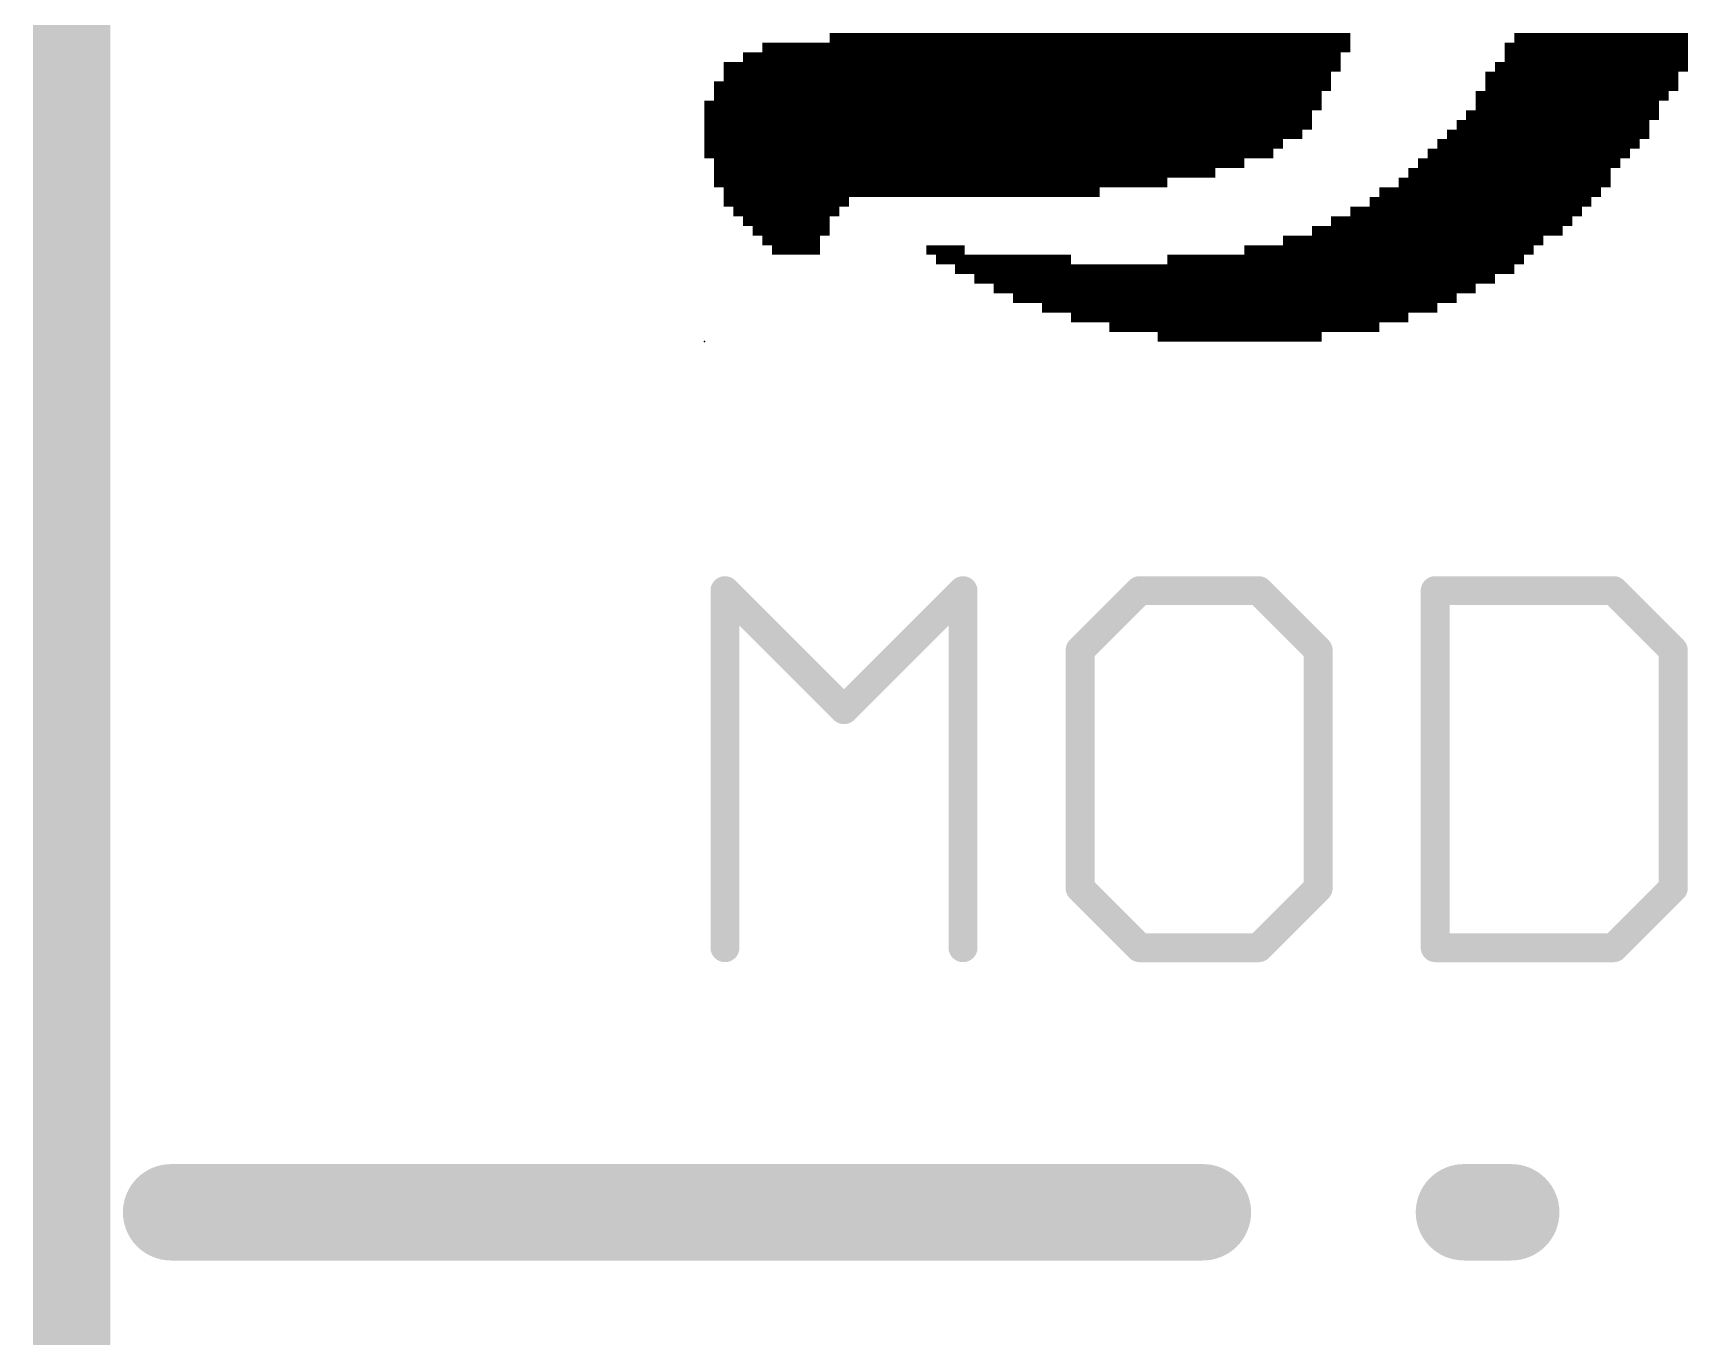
# Model space of a CAD drawing. Extents: x -36 to 36, y -94 to 86.
# Drawn here: x -35.408 to -31.048, y 79.428 to 82.863 of the extents above; entities that cross this region are included whole.
import ezdxf

# ---------------------------------------------------------------- set-up
doc = ezdxf.new("R2010")
doc.units = 0
for name, color, linetype in [('20', 7, 'CONTINUOUS'), ('21', 253, 'CONTINUOUS'), ('23', 7, 'CONTINUOUS')]:
    doc.layers.add(name, color=color, linetype=linetype)

# ---------------------------------------------------------------- blocks, each defined once
blk = doc.blocks.new('RECT')
blk.add_solid([(-0.5, -0.5), (0.5, -0.5), (-0.5, 0.5), (0.5, 0.5)])

msp = doc.modelspace()

# ---------------------------------------------------------------- linework, layer by layer
at = {"layer": '20', "const_width": 0.2032}
msp.add_lwpolyline([(-35.306, -90), (-35.306, 86.233)], dxfattribs=at)
at = {"layer": '21'}
for points, const_width in [([(-33.5849, 80.4531), (-33.5849, 81.3937)], 0.0762), ([(-33.5849, 81.3937), (-33.2714, 81.0802)], 0.0762), ([(-33.2714, 81.0802), (-32.9578, 81.3937)], 0.0762), ([(-32.9578, 81.3937), (-32.9578, 80.4531)], 0.0762), ([(-32.4926, 81.3937), (-32.6494, 81.2369)], 0.0762), ([(-32.1791, 81.3937), (-32.4926, 81.3937)], 0.0762), ([(-32.0223, 81.2369), (-32.1791, 81.3937)], 0.0762), ([(-31.7139, 81.3937), (-31.7139, 80.4531)], 0.0762), ([(-31.2436, 81.3937), (-31.7139, 81.3937)], 0.0762), ([(-31.0868, 81.2369), (-31.2436, 81.3937)], 0.0762), ([(-32.6494, 81.2369), (-32.6494, 80.6099)], 0.0762), ([(-32.0223, 80.6099), (-32.0223, 81.2369)], 0.0762), ([(-31.0868, 80.6099), (-31.0868, 81.2369)], 0.0762), ([(-32.6494, 80.6099), (-32.4926, 80.4531)], 0.0762), ([(-32.1791, 80.4531), (-32.0223, 80.6099)], 0.0762), ([(-31.2436, 80.4531), (-31.0868, 80.6099)], 0.0762), ([(-32.4926, 80.4531), (-32.1791, 80.4531)], 0.0762), ([(-31.7139, 80.4531), (-31.2436, 80.4531)], 0.0762), ([(-35.044, 79.756), (-32.3259, 79.756)], 0.254), ([(-31.6382, 79.756), (-31.5136, 79.756)], 0.254)]:
    msp.add_lwpolyline(points, dxfattribs=dict(at, const_width=const_width))
for points, const_width in [([(-33.5659, 81.3937, 1), (-33.604, 81.3937)], 0.0381), ([(-33.5714, 81.4072, 1), (-33.5984, 81.3802)], 0.0381), ([(-32.9388, 81.3937, 1), (-32.9769, 81.3937)], 0.0381), ([(-32.9444, 81.3802, 1), (-32.9713, 81.4072)], 0.0381), ([(-32.4926, 81.4128, 1), (-32.4926, 81.3747)], 0.0381), ([(-32.4791, 81.3802, 1), (-32.5061, 81.4072)], 0.0381), ([(-32.1656, 81.4072, 1), (-32.1926, 81.3802)], 0.0381), ([(-32.1791, 81.3747, 1), (-32.1791, 81.4128)], 0.0381), ([(-31.6948, 81.3937, 1), (-31.7329, 81.3937)], 0.0381), ([(-31.7139, 81.4128, 1), (-31.7139, 81.3747)], 0.0381), ([(-31.2301, 81.4072, 1), (-31.257, 81.3802)], 0.0381), ([(-31.2436, 81.3747, 1), (-31.2436, 81.4128)], 0.0381), ([(-32.6629, 81.2504, 1), (-32.6359, 81.2235)], 0.0381), ([(-32.6303, 81.2369, 1), (-32.6684, 81.2369)], 0.0381), ([(-32.0033, 81.2369, 1), (-32.0414, 81.2369)], 0.0381), ([(-32.0358, 81.2235, 1), (-32.0088, 81.2504)], 0.0381), ([(-31.0677, 81.2369, 1), (-31.1058, 81.2369)], 0.0381), ([(-31.1003, 81.2235, 1), (-31.0733, 81.2504)], 0.0381), ([(-33.2848, 81.0936, 1), (-33.2579, 81.0667)], 0.0381), ([(-33.2848, 81.0667, 1), (-33.2579, 81.0936)], 0.0381), ([(-32.6359, 80.6233, 1), (-32.6629, 80.5964)], 0.0381), ([(-32.6684, 80.6099, 1), (-32.6303, 80.6099)], 0.0381), ([(-32.0414, 80.6099, 1), (-32.0033, 80.6099)], 0.0381), ([(-32.0088, 80.5964, 1), (-32.0358, 80.6233)], 0.0381), ([(-31.1058, 80.6099, 1), (-31.0677, 80.6099)], 0.0381), ([(-31.0733, 80.5964, 1), (-31.1003, 80.6233)], 0.0381), ([(-32.4926, 80.4721, 1), (-32.4926, 80.4341)], 0.0381), ([(-32.5061, 80.4396, 1), (-32.4791, 80.4666)], 0.0381), ([(-32.1926, 80.4666, 1), (-32.1656, 80.4396)], 0.0381), ([(-32.1791, 80.4341, 1), (-32.1791, 80.4721)], 0.0381), ([(-31.7139, 80.4721, 1), (-31.7139, 80.4341)], 0.0381), ([(-31.257, 80.4666, 1), (-31.2301, 80.4396)], 0.0381), ([(-31.2436, 80.4341, 1), (-31.2436, 80.4721)], 0.0381), ([(-33.604, 80.4531, 1), (-33.5659, 80.4531)], 0.0381), ([(-32.9769, 80.4531, 1), (-32.9388, 80.4531)], 0.0381), ([(-31.7329, 80.4531, 1), (-31.6948, 80.4531)], 0.0381), ([(-35.044, 79.8195, 1), (-35.044, 79.6925)], 0.127), ([(-32.3259, 79.6925, 1), (-32.3259, 79.8195)], 0.127), ([(-31.6382, 79.8195, 1), (-31.6382, 79.6925)], 0.127), ([(-31.5136, 79.6925, 1), (-31.5136, 79.8195)], 0.127)]:
    msp.add_lwpolyline(points, format="xyb", dxfattribs=dict(at, const_width=const_width))
at = {"layer": '23'}
msp.add_point((-33.639, 82.05), dxfattribs=at)

# ---------------------------------------------------------------- block references
at = {"layer": '21', "xscale": 0.0254, "yscale": 0.0254}
for p in [(-33.4739, 82.8247), (-33.4485, 82.8247), (-33.4231, 82.8247), (-33.3977, 82.8247), (-33.3723, 82.8247), (-33.3469, 82.8247), (-33.3215, 82.8247), (-33.2961, 82.8501), (-33.2961, 82.8247), (-33.2707, 82.8501), (-33.2707, 82.8247), (-33.2453, 82.8501), (-33.2453, 82.8247), (-33.2199, 82.8501), (-33.2199, 82.8247), (-33.1945, 82.8501), (-33.1945, 82.8247), (-33.1691, 82.8501), (-33.1691, 82.8247), (-33.1437, 82.8501), (-33.1437, 82.8247), (-33.1183, 82.8501), (-33.1183, 82.8247), (-33.0929, 82.8501), (-33.0929, 82.8247), (-33.0675, 82.8501), (-33.0675, 82.8247), (-33.0421, 82.8501), (-33.0421, 82.8247), (-33.0167, 82.8501), (-33.0167, 82.8247), (-32.9913, 82.8501), (-32.9913, 82.8247), (-32.9659, 82.8501), (-32.9659, 82.8247), (-32.9405, 82.8501), (-32.9405, 82.8247), (-32.9151, 82.8501), (-32.9151, 82.8247), (-32.8897, 82.8501), (-32.8897, 82.8247), (-32.8643, 82.8501), (-32.8643, 82.8247), (-32.8389, 82.8501), (-32.8389, 82.8247), (-32.8135, 82.8501), (-32.8135, 82.8247), (-32.7881, 82.8501), (-32.7881, 82.8247), (-32.7627, 82.8501), (-32.7627, 82.8247), (-32.7373, 82.8501), (-32.7373, 82.8247), (-32.7119, 82.8501), (-32.7119, 82.8247), (-32.6865, 82.8501), (-32.6865, 82.8247), (-32.6611, 82.8501), (-32.6611, 82.8247), (-32.6357, 82.8501), (-32.6357, 82.8247), (-32.6103, 82.8501), (-32.6103, 82.8247), (-32.5849, 82.8501), (-32.5849, 82.8247), (-32.5595, 82.8501), (-32.5595, 82.8247), (-32.5341, 82.8501), (-32.5341, 82.8247), (-32.5087, 82.8501), (-32.5087, 82.8247), (-32.4833, 82.8501), (-32.4833, 82.8247), (-32.4579, 82.8501), (-32.4579, 82.8247), (-32.4325, 82.8501), (-32.4325, 82.8247), (-32.4071, 82.8501), (-32.4071, 82.8247), (-32.3817, 82.8501), (-32.3817, 82.8247), (-32.3563, 82.8501), (-32.3563, 82.8247), (-32.3309, 82.8501), (-32.3309, 82.8247), (-32.3055, 82.8501), (-32.3055, 82.8247), (-32.2801, 82.8501), (-32.2801, 82.8247), (-32.2547, 82.8501), (-32.2547, 82.8247), (-32.2293, 82.8501), (-32.2293, 82.8247), (-32.2039, 82.8501), (-32.2039, 82.8247), (-32.1785, 82.8501), (-32.1785, 82.8247), (-32.1531, 82.8501), (-32.1531, 82.8247), (-32.1277, 82.8501), (-32.1277, 82.8247), (-32.1023, 82.8501), (-32.1023, 82.8247), (-32.0769, 82.8501), (-32.0769, 82.8247), (-32.0515, 82.8501), (-32.0515, 82.8247), (-32.0261, 82.8501), (-32.0261, 82.8247), (-32.0007, 82.8501), (-32.0007, 82.8247), (-31.9753, 82.8501), (-31.9753, 82.8247), (-31.9499, 82.8501), (-31.9499, 82.8247), (-31.5181, 82.8247), (-31.4927, 82.8501), (-31.4927, 82.8247), (-31.4673, 82.8501), (-31.4673, 82.8247), (-31.4419, 82.8501), (-31.4419, 82.8247), (-31.4165, 82.8501), (-31.4165, 82.8247), (-31.3911, 82.8501), (-31.3911, 82.8247), (-31.3657, 82.8501), (-31.3657, 82.8247), (-31.3403, 82.8501), (-31.3403, 82.8247), (-31.3149, 82.8501), (-31.3149, 82.8247), (-31.2895, 82.8501), (-31.2895, 82.8247), (-31.2641, 82.8501), (-31.2641, 82.8247), (-31.2387, 82.8501), (-31.2387, 82.8247), (-31.2133, 82.8501), (-31.2133, 82.8247), (-31.1879, 82.8501), (-31.1879, 82.8247), (-31.1625, 82.8501), (-31.1625, 82.8247), (-31.1371, 82.8501), (-31.1371, 82.8247), (-31.1117, 82.8501), (-31.1117, 82.8247), (-31.0863, 82.8501), (-31.0863, 82.8247), (-31.0609, 82.8501), (-31.0609, 82.8247), (-33.5755, 82.7739), (-33.5501, 82.7739), (-33.5247, 82.7993), (-33.5247, 82.7739), (-33.4993, 82.7993), (-33.4993, 82.7739), (-33.4739, 82.7993), (-33.4739, 82.7739), (-33.4485, 82.7993), (-33.4485, 82.7739), (-33.4231, 82.7993), (-33.4231, 82.7739), (-33.3977, 82.7993), (-33.3977, 82.7739), (-33.3723, 82.7993), (-33.3723, 82.7739), (-33.3469, 82.7993), (-33.3469, 82.7739), (-33.3215, 82.7993), (-33.3215, 82.7739), (-33.2961, 82.7993), (-33.2961, 82.7739), (-33.2707, 82.7993), (-33.2707, 82.7739), (-33.2453, 82.7993), (-33.2453, 82.7739), (-33.2199, 82.7993), (-33.2199, 82.7739), (-33.1945, 82.7993), (-33.1945, 82.7739), (-33.1691, 82.7993), (-33.1691, 82.7739), (-33.1437, 82.7993), (-33.1437, 82.7739), (-33.1183, 82.7993), (-33.1183, 82.7739), (-33.0929, 82.7993), (-33.0929, 82.7739), (-33.0675, 82.7993), (-33.0675, 82.7739), (-33.0421, 82.7993), (-33.0421, 82.7739), (-33.0167, 82.7993), (-33.0167, 82.7739), (-32.9913, 82.7993), (-32.9913, 82.7739), (-32.9659, 82.7993), (-32.9659, 82.7739), (-32.9405, 82.7993), (-32.9405, 82.7739), (-32.9151, 82.7993), (-32.9151, 82.7739), (-32.8897, 82.7993), (-32.8897, 82.7739), (-32.8643, 82.7993), (-32.8643, 82.7739), (-32.8389, 82.7993), (-32.8389, 82.7739), (-32.8135, 82.7993), (-32.8135, 82.7739), (-32.7881, 82.7993), (-32.7881, 82.7739), (-32.7627, 82.7993), (-32.7627, 82.7739), (-32.7373, 82.7993), (-32.7373, 82.7739), (-32.7119, 82.7993), (-32.7119, 82.7739), (-32.6865, 82.7993), (-32.6865, 82.7739), (-32.6611, 82.7993), (-32.6611, 82.7739), (-32.6357, 82.7993), (-32.6357, 82.7739), (-32.6103, 82.7993), (-32.6103, 82.7739), (-32.5849, 82.7993), (-32.5849, 82.7739), (-32.5595, 82.7993), (-32.5595, 82.7739), (-32.5341, 82.7993), (-32.5341, 82.7739), (-32.5087, 82.7993), (-32.5087, 82.7739), (-32.4833, 82.7993), (-32.4833, 82.7739), (-32.4579, 82.7993), (-32.4579, 82.7739), (-32.4325, 82.7993), (-32.4325, 82.7739), (-32.4071, 82.7993), (-32.4071, 82.7739), (-32.3817, 82.7993), (-32.3817, 82.7739), (-32.3563, 82.7993), (-32.3563, 82.7739), (-32.3309, 82.7993), (-32.3309, 82.7739), (-32.3055, 82.7993), (-32.3055, 82.7739), (-32.2801, 82.7993), (-32.2801, 82.7739), (-32.2547, 82.7993), (-32.2547, 82.7739), (-32.2293, 82.7993), (-32.2293, 82.7739), (-32.2039, 82.7993), (-32.2039, 82.7739), (-32.1785, 82.7993), (-32.1785, 82.7739), (-32.1531, 82.7993), (-32.1531, 82.7739), (-32.1277, 82.7993), (-32.1277, 82.7739), (-32.1023, 82.7993), (-32.1023, 82.7739), (-32.0769, 82.7993), (-32.0769, 82.7739), (-32.0515, 82.7993), (-32.0515, 82.7739), (-32.0261, 82.7993), (-32.0261, 82.7739), (-32.0007, 82.7993), (-32.0007, 82.7739), (-31.9753, 82.7993), (-31.9753, 82.7739), (-31.5435, 82.7739), (-31.5181, 82.7993), (-31.5181, 82.7739), (-31.4927, 82.7993), (-31.4927, 82.7739), (-31.4673, 82.7993), (-31.4673, 82.7739), (-31.4419, 82.7993), (-31.4419, 82.7739), (-31.4165, 82.7993), (-31.4165, 82.7739), (-31.3911, 82.7993), (-31.3911, 82.7739), (-31.3657, 82.7993), (-31.3657, 82.7739), (-31.3403, 82.7993), (-31.3403, 82.7739), (-31.3149, 82.7993), (-31.3149, 82.7739), (-31.2895, 82.7993), (-31.2895, 82.7739), (-31.2641, 82.7993), (-31.2641, 82.7739), (-31.2387, 82.7993), (-31.2387, 82.7739), (-31.2133, 82.7993), (-31.2133, 82.7739), (-31.1879, 82.7993), (-31.1879, 82.7739), (-31.1625, 82.7993), (-31.1625, 82.7739), (-31.1371, 82.7993), (-31.1371, 82.7739), (-31.1117, 82.7993), (-31.1117, 82.7739), (-31.0863, 82.7993), (-31.0863, 82.7739), (-31.0609, 82.7993), (-31.0609, 82.7739), (-33.5755, 82.7485), (-33.5501, 82.7485), (-33.5247, 82.7485), (-33.4993, 82.7485), (-33.4739, 82.7485), (-33.4485, 82.7485), (-33.4231, 82.7485), (-33.3977, 82.7485), (-33.3723, 82.7485), (-33.3469, 82.7485), (-33.3215, 82.7485), (-33.2961, 82.7485), (-33.2707, 82.7485), (-33.2453, 82.7485), (-33.2199, 82.7485), (-33.1945, 82.7485), (-33.1691, 82.7485), (-33.1437, 82.7485), (-33.1183, 82.7485), (-33.0929, 82.7485), (-33.0675, 82.7485), (-33.0421, 82.7485), (-33.0167, 82.7485), (-32.9913, 82.7485), (-32.9659, 82.7485), (-32.9405, 82.7485), (-32.9151, 82.7485), (-32.8897, 82.7485), (-32.8643, 82.7485), (-32.8389, 82.7485), (-32.8135, 82.7485), (-32.7881, 82.7485), (-32.7627, 82.7485), (-32.7373, 82.7485), (-32.7119, 82.7485), (-32.6865, 82.7485), (-32.6611, 82.7485), (-32.6357, 82.7485), (-32.6103, 82.7485), (-32.5849, 82.7485), (-32.5595, 82.7485), (-32.5341, 82.7485), (-32.5087, 82.7485), (-32.4833, 82.7485), (-32.4579, 82.7485), (-32.4325, 82.7485), (-32.4071, 82.7485), (-32.3817, 82.7485), (-32.3563, 82.7485), (-32.3309, 82.7485), (-32.3055, 82.7485), (-32.2801, 82.7485), (-32.2547, 82.7485), (-32.2293, 82.7485), (-32.2039, 82.7485), (-32.1785, 82.7485), (-32.1531, 82.7485), (-32.1277, 82.7485), (-32.1023, 82.7485), (-32.0769, 82.7485), (-32.0515, 82.7485), (-32.0261, 82.7485), (-32.0007, 82.7485), (-31.5689, 82.7485), (-31.5435, 82.7485), (-31.5181, 82.7485), (-31.4927, 82.7485), (-31.4673, 82.7485), (-31.4419, 82.7485), (-31.4165, 82.7485), (-31.3911, 82.7485), (-31.3657, 82.7485), (-31.3403, 82.7485), (-31.3149, 82.7485), (-31.2895, 82.7485), (-31.2641, 82.7485), (-31.2387, 82.7485), (-31.2133, 82.7485), (-31.1879, 82.7485), (-31.1625, 82.7485), (-31.1371, 82.7485), (-31.1117, 82.7485), (-31.0863, 82.7485), (-33.6009, 82.7231), (-33.6009, 82.6977), (-33.5755, 82.7231), (-33.5755, 82.6977), (-33.5501, 82.7231), (-33.5501, 82.6977), (-33.5247, 82.7231), (-33.5247, 82.6977), (-33.4993, 82.7231), (-33.4993, 82.6977), (-33.4739, 82.7231), (-33.4739, 82.6977), (-33.4485, 82.7231), (-33.4485, 82.6977), (-33.4231, 82.7231), (-33.4231, 82.6977), (-33.3977, 82.7231), (-33.3977, 82.6977), (-33.3723, 82.7231), (-33.3723, 82.6977), (-33.3469, 82.7231), (-33.3469, 82.6977), (-33.3215, 82.7231), (-33.3215, 82.6977), (-33.2961, 82.7231), (-33.2961, 82.6977), (-33.2707, 82.7231), (-33.2707, 82.6977), (-33.2453, 82.7231), (-33.2453, 82.6977), (-33.2199, 82.7231), (-33.2199, 82.6977), (-33.1945, 82.7231), (-33.1945, 82.6977), (-33.1691, 82.7231), (-33.1691, 82.6977), (-33.1437, 82.7231), (-33.1437, 82.6977), (-33.1183, 82.7231), (-33.1183, 82.6977), (-33.0929, 82.7231), (-33.0929, 82.6977), (-33.0675, 82.7231), (-33.0675, 82.6977), (-33.0421, 82.7231), (-33.0421, 82.6977), (-33.0167, 82.7231), (-33.0167, 82.6977), (-32.9913, 82.7231), (-32.9913, 82.6977), (-32.9659, 82.7231), (-32.9659, 82.6977), (-32.9405, 82.7231), (-32.9405, 82.6977), (-32.9151, 82.7231), (-32.9151, 82.6977), (-32.8897, 82.7231), (-32.8897, 82.6977), (-32.8643, 82.7231), (-32.8643, 82.6977), (-32.8389, 82.7231), (-32.8389, 82.6977), (-32.8135, 82.7231), (-32.8135, 82.6977), (-32.7881, 82.7231), (-32.7881, 82.6977), (-32.7627, 82.7231), (-32.7627, 82.6977), (-32.7373, 82.7231), (-32.7373, 82.6977), (-32.7119, 82.7231), (-32.7119, 82.6977), (-32.6865, 82.7231), (-32.6865, 82.6977), (-32.6611, 82.7231), (-32.6611, 82.6977), (-32.6357, 82.7231), (-32.6357, 82.6977), (-32.6103, 82.7231), (-32.6103, 82.6977), (-32.5849, 82.7231), (-32.5849, 82.6977), (-32.5595, 82.7231), (-32.5595, 82.6977), (-32.5341, 82.7231), (-32.5341, 82.6977), (-32.5087, 82.7231), (-32.5087, 82.6977), (-32.4833, 82.7231), (-32.4833, 82.6977), (-32.4579, 82.7231), (-32.4579, 82.6977), (-32.4325, 82.7231), (-32.4325, 82.6977), (-32.4071, 82.7231), (-32.4071, 82.6977), (-32.3817, 82.7231), (-32.3817, 82.6977), (-32.3563, 82.7231), (-32.3563, 82.6977), (-32.3309, 82.7231), (-32.3309, 82.6977), (-32.3055, 82.7231), (-32.3055, 82.6977), (-32.2801, 82.7231), (-32.2801, 82.6977), (-32.2547, 82.7231), (-32.2547, 82.6977), (-32.2293, 82.7231), (-32.2293, 82.6977), (-32.2039, 82.7231), (-32.2039, 82.6977), (-32.1785, 82.7231), (-32.1785, 82.6977), (-32.1531, 82.7231), (-32.1531, 82.6977), (-32.1277, 82.7231), (-32.1277, 82.6977), (-32.1023, 82.7231), (-32.1023, 82.6977), (-32.0769, 82.7231), (-32.0769, 82.6977), (-32.0515, 82.7231), (-32.0515, 82.6977), (-32.0261, 82.7231), (-32.0261, 82.6977), (-32.0007, 82.7231), (-31.5943, 82.6977), (-31.5689, 82.7231), (-31.5689, 82.6977), (-31.5435, 82.7231), (-31.5435, 82.6977), (-31.5181, 82.7231), (-31.5181, 82.6977), (-31.4927, 82.7231), (-31.4927, 82.6977), (-31.4673, 82.7231), (-31.4673, 82.6977), (-31.4419, 82.7231), (-31.4419, 82.6977), (-31.4165, 82.7231), (-31.4165, 82.6977), (-31.3911, 82.7231), (-31.3911, 82.6977), (-31.3657, 82.7231), (-31.3657, 82.6977), (-31.3403, 82.7231), (-31.3403, 82.6977), (-31.3149, 82.7231), (-31.3149, 82.6977), (-31.2895, 82.7231), (-31.2895, 82.6977), (-31.2641, 82.7231), (-31.2641, 82.6977), (-31.2387, 82.7231), (-31.2387, 82.6977), (-31.2133, 82.7231), (-31.2133, 82.6977), (-31.1879, 82.7231), (-31.1879, 82.6977), (-31.1625, 82.7231), (-31.1625, 82.6977), (-31.1371, 82.7231), (-31.1371, 82.6977), (-31.1117, 82.7231), (-31.1117, 82.6977), (-31.0863, 82.7231), (-33.6263, 82.6723), (-33.6263, 82.6469), (-33.6009, 82.6723), (-33.6009, 82.6469), (-33.5755, 82.6723), (-33.5755, 82.6469), (-33.5501, 82.6723), (-33.5501, 82.6469), (-33.5247, 82.6723), (-33.5247, 82.6469), (-33.4993, 82.6723), (-33.4993, 82.6469), (-33.4739, 82.6723), (-33.4739, 82.6469), (-33.4485, 82.6723), (-33.4485, 82.6469), (-33.4231, 82.6723), (-33.4231, 82.6469), (-33.3977, 82.6723), (-33.3977, 82.6469), (-33.3723, 82.6723), (-33.3723, 82.6469), (-33.3469, 82.6723), (-33.3469, 82.6469), (-33.3215, 82.6723), (-33.3215, 82.6469), (-33.2961, 82.6723), (-33.2961, 82.6469), (-33.2707, 82.6723), (-33.2707, 82.6469), (-33.2453, 82.6723), (-33.2453, 82.6469), (-33.2199, 82.6723), (-33.2199, 82.6469), (-33.1945, 82.6723), (-33.1945, 82.6469), (-33.1691, 82.6723), (-33.1691, 82.6469), (-33.1437, 82.6723), (-33.1437, 82.6469), (-33.1183, 82.6723), (-33.1183, 82.6469), (-33.0929, 82.6723), (-33.0929, 82.6469), (-33.0675, 82.6723), (-33.0675, 82.6469), (-33.0421, 82.6723), (-33.0421, 82.6469), (-33.0167, 82.6723), (-33.0167, 82.6469), (-32.9913, 82.6723), (-32.9913, 82.6469), (-32.9659, 82.6723), (-32.9659, 82.6469), (-32.9405, 82.6723), (-32.9405, 82.6469), (-32.9151, 82.6723), (-32.9151, 82.6469), (-32.8897, 82.6723), (-32.8897, 82.6469), (-32.8643, 82.6723), (-32.8643, 82.6469), (-32.8389, 82.6723), (-32.8389, 82.6469), (-32.8135, 82.6723), (-32.8135, 82.6469), (-32.7881, 82.6723), (-32.7881, 82.6469), (-32.7627, 82.6723), (-32.7627, 82.6469), (-32.7373, 82.6723), (-32.7373, 82.6469), (-32.7119, 82.6723), (-32.7119, 82.6469), (-32.6865, 82.6723), (-32.6865, 82.6469), (-32.6611, 82.6723), (-32.6611, 82.6469), (-32.6357, 82.6723), (-32.6357, 82.6469), (-32.6103, 82.6723), (-32.6103, 82.6469), (-32.5849, 82.6723), (-32.5849, 82.6469), (-32.5595, 82.6723), (-32.5595, 82.6469), (-32.5341, 82.6723), (-32.5341, 82.6469), (-32.5087, 82.6723), (-32.5087, 82.6469), (-32.4833, 82.6723), (-32.4833, 82.6469), (-32.4579, 82.6723), (-32.4579, 82.6469), (-32.4325, 82.6723), (-32.4325, 82.6469), (-32.4071, 82.6723), (-32.4071, 82.6469), (-32.3817, 82.6723), (-32.3817, 82.6469), (-32.3563, 82.6723), (-32.3563, 82.6469), (-32.3309, 82.6723), (-32.3309, 82.6469), (-32.3055, 82.6723), (-32.3055, 82.6469), (-32.2801, 82.6723), (-32.2801, 82.6469), (-32.2547, 82.6723), (-32.2547, 82.6469), (-32.2293, 82.6723), (-32.2293, 82.6469), (-32.2039, 82.6723), (-32.2039, 82.6469), (-32.1785, 82.6723), (-32.1785, 82.6469), (-32.1531, 82.6723), (-32.1531, 82.6469), (-32.1277, 82.6723), (-32.1277, 82.6469), (-32.1023, 82.6723), (-32.1023, 82.6469), (-32.0769, 82.6723), (-32.0769, 82.6469), (-32.0515, 82.6723), (-32.0515, 82.6469), (-32.0261, 82.6723), (-31.6197, 82.6469), (-31.5943, 82.6723), (-31.5943, 82.6469), (-31.5689, 82.6723), (-31.5689, 82.6469), (-31.5435, 82.6723), (-31.5435, 82.6469), (-31.5181, 82.6723), (-31.5181, 82.6469), (-31.4927, 82.6723), (-31.4927, 82.6469), (-31.4673, 82.6723), (-31.4673, 82.6469), (-31.4419, 82.6723), (-31.4419, 82.6469), (-31.4165, 82.6723), (-31.4165, 82.6469), (-31.3911, 82.6723), (-31.3911, 82.6469), (-31.3657, 82.6723), (-31.3657, 82.6469), (-31.3403, 82.6723), (-31.3403, 82.6469), (-31.3149, 82.6723), (-31.3149, 82.6469), (-31.2895, 82.6723), (-31.2895, 82.6469), (-31.2641, 82.6723), (-31.2641, 82.6469), (-31.2387, 82.6723), (-31.2387, 82.6469), (-31.2133, 82.6723), (-31.2133, 82.6469), (-31.1879, 82.6723), (-31.1879, 82.6469), (-31.1625, 82.6723), (-31.1625, 82.6469), (-31.1371, 82.6723), (-31.1371, 82.6469), (-33.6263, 82.6215), (-33.6009, 82.6215), (-33.5755, 82.6215), (-33.5501, 82.6215), (-33.5247, 82.6215), (-33.4993, 82.6215), (-33.4739, 82.6215), (-33.4485, 82.6215), (-33.4231, 82.6215), (-33.3977, 82.6215), (-33.3723, 82.6215), (-33.3469, 82.6215), (-33.3215, 82.6215), (-33.2961, 82.6215), (-33.2707, 82.6215), (-33.2453, 82.6215), (-33.2199, 82.6215), (-33.1945, 82.6215), (-33.1691, 82.6215), (-33.1437, 82.6215), (-33.1183, 82.6215), (-33.0929, 82.6215), (-33.0675, 82.6215), (-33.0421, 82.6215), (-33.0167, 82.6215), (-32.9913, 82.6215), (-32.9659, 82.6215), (-32.9405, 82.6215), (-32.9151, 82.6215), (-32.8897, 82.6215), (-32.8643, 82.6215), (-32.8389, 82.6215), (-32.8135, 82.6215), (-32.7881, 82.6215), (-32.7627, 82.6215), (-32.7373, 82.6215), (-32.7119, 82.6215), (-32.6865, 82.6215), (-32.6611, 82.6215), (-32.6357, 82.6215), (-32.6103, 82.6215), (-32.5849, 82.6215), (-32.5595, 82.6215), (-32.5341, 82.6215), (-32.5087, 82.6215), (-32.4833, 82.6215), (-32.4579, 82.6215), (-32.4325, 82.6215), (-32.4071, 82.6215), (-32.3817, 82.6215), (-32.3563, 82.6215), (-32.3309, 82.6215), (-32.3055, 82.6215), (-32.2801, 82.6215), (-32.2547, 82.6215), (-32.2293, 82.6215), (-32.2039, 82.6215), (-32.1785, 82.6215), (-32.1531, 82.6215), (-32.1277, 82.6215), (-32.1023, 82.6215), (-32.0769, 82.6215), (-32.0515, 82.6215), (-31.6451, 82.6215), (-31.6197, 82.6215), (-31.5943, 82.6215), (-31.5689, 82.6215), (-31.5435, 82.6215), (-31.5181, 82.6215), (-31.4927, 82.6215), (-31.4673, 82.6215), (-31.4419, 82.6215), (-31.4165, 82.6215), (-31.3911, 82.6215), (-31.3657, 82.6215), (-31.3403, 82.6215), (-31.3149, 82.6215), (-31.2895, 82.6215), (-31.2641, 82.6215), (-31.2387, 82.6215), (-31.2133, 82.6215), (-31.1879, 82.6215), (-31.1625, 82.6215), (-33.6263, 82.5961), (-33.6263, 82.5707), (-33.6009, 82.5961), (-33.6009, 82.5707), (-33.5755, 82.5961), (-33.5755, 82.5707), (-33.5501, 82.5961), (-33.5501, 82.5707), (-33.5247, 82.5961), (-33.5247, 82.5707), (-33.4993, 82.5961), (-33.4993, 82.5707), (-33.4739, 82.5961), (-33.4739, 82.5707), (-33.4485, 82.5961), (-33.4485, 82.5707), (-33.4231, 82.5961), (-33.4231, 82.5707), (-33.3977, 82.5961), (-33.3977, 82.5707), (-33.3723, 82.5961), (-33.3723, 82.5707), (-33.3469, 82.5961), (-33.3469, 82.5707), (-33.3215, 82.5961), (-33.3215, 82.5707), (-33.2961, 82.5961), (-33.2961, 82.5707), (-33.2707, 82.5961), (-33.2707, 82.5707), (-33.2453, 82.5961), (-33.2453, 82.5707), (-33.2199, 82.5961), (-33.2199, 82.5707), (-33.1945, 82.5961), (-33.1945, 82.5707), (-33.1691, 82.5961), (-33.1691, 82.5707), (-33.1437, 82.5961), (-33.1437, 82.5707), (-33.1183, 82.5961), (-33.1183, 82.5707), (-33.0929, 82.5961), (-33.0929, 82.5707), (-33.0675, 82.5961), (-33.0675, 82.5707), (-33.0421, 82.5961), (-33.0421, 82.5707), (-33.0167, 82.5961), (-33.0167, 82.5707), (-32.9913, 82.5961), (-32.9913, 82.5707), (-32.9659, 82.5961), (-32.9659, 82.5707), (-32.9405, 82.5961), (-32.9405, 82.5707), (-32.9151, 82.5961), (-32.9151, 82.5707), (-32.8897, 82.5961), (-32.8897, 82.5707), (-32.8643, 82.5961), (-32.8643, 82.5707), (-32.8389, 82.5961), (-32.8389, 82.5707), (-32.8135, 82.5961), (-32.8135, 82.5707), (-32.7881, 82.5961), (-32.7881, 82.5707), (-32.7627, 82.5961), (-32.7627, 82.5707), (-32.7373, 82.5961), (-32.7373, 82.5707), (-32.7119, 82.5961), (-32.7119, 82.5707), (-32.6865, 82.5961), (-32.6865, 82.5707), (-32.6611, 82.5961), (-32.6611, 82.5707), (-32.6357, 82.5961), (-32.6357, 82.5707), (-32.6103, 82.5961), (-32.6103, 82.5707), (-32.5849, 82.5961), (-32.5849, 82.5707), (-32.5595, 82.5961), (-32.5595, 82.5707), (-32.5341, 82.5961), (-32.5341, 82.5707), (-32.5087, 82.5961), (-32.5087, 82.5707), (-32.4833, 82.5961), (-32.4833, 82.5707), (-32.4579, 82.5961), (-32.4579, 82.5707), (-32.4325, 82.5961), (-32.4325, 82.5707), (-32.4071, 82.5961), (-32.4071, 82.5707), (-32.3817, 82.5961), (-32.3817, 82.5707), (-32.3563, 82.5961), (-32.3563, 82.5707), (-32.3309, 82.5961), (-32.3309, 82.5707), (-32.3055, 82.5961), (-32.3055, 82.5707), (-32.2801, 82.5961), (-32.2801, 82.5707), (-32.2547, 82.5961), (-32.2547, 82.5707), (-32.2293, 82.5961), (-32.2293, 82.5707), (-32.2039, 82.5961), (-32.2039, 82.5707), (-32.1785, 82.5961), (-32.1785, 82.5707), (-32.1531, 82.5961), (-32.1531, 82.5707), (-32.1277, 82.5961), (-32.1277, 82.5707), (-32.1023, 82.5961), (-32.0769, 82.5961), (-31.6959, 82.5707), (-31.6705, 82.5961), (-31.6705, 82.5707), (-31.6451, 82.5961), (-31.6451, 82.5707), (-31.6197, 82.5961), (-31.6197, 82.5707), (-31.5943, 82.5961), (-31.5943, 82.5707), (-31.5689, 82.5961), (-31.5689, 82.5707), (-31.5435, 82.5961), (-31.5435, 82.5707), (-31.5181, 82.5961), (-31.5181, 82.5707), (-31.4927, 82.5961), (-31.4927, 82.5707), (-31.4673, 82.5961), (-31.4673, 82.5707), (-31.4419, 82.5961), (-31.4419, 82.5707), (-31.4165, 82.5961), (-31.4165, 82.5707), (-31.3911, 82.5961), (-31.3911, 82.5707), (-31.3657, 82.5961), (-31.3657, 82.5707), (-31.3403, 82.5961), (-31.3403, 82.5707), (-31.3149, 82.5961), (-31.3149, 82.5707), (-31.2895, 82.5961), (-31.2895, 82.5707), (-31.2641, 82.5961), (-31.2641, 82.5707), (-31.2387, 82.5961), (-31.2387, 82.5707), (-31.2133, 82.5961), (-31.2133, 82.5707), (-31.1879, 82.5961), (-31.1879, 82.5707), (-31.1625, 82.5961), (-33.6263, 82.5453), (-33.6009, 82.5453), (-33.6009, 82.5199), (-33.5755, 82.5453), (-33.5755, 82.5199), (-33.5501, 82.5453), (-33.5501, 82.5199), (-33.5247, 82.5453), (-33.5247, 82.5199), (-33.4993, 82.5453), (-33.4993, 82.5199), (-33.4739, 82.5453), (-33.4739, 82.5199), (-33.4485, 82.5453), (-33.4485, 82.5199), (-33.4231, 82.5453), (-33.4231, 82.5199), (-33.3977, 82.5453), (-33.3977, 82.5199), (-33.3723, 82.5453), (-33.3723, 82.5199), (-33.3469, 82.5453), (-33.3469, 82.5199), (-33.3215, 82.5453), (-33.3215, 82.5199), (-33.2961, 82.5453), (-33.2961, 82.5199), (-33.2707, 82.5453), (-33.2707, 82.5199), (-33.2453, 82.5453), (-33.2453, 82.5199), (-33.2199, 82.5453), (-33.2199, 82.5199), (-33.1945, 82.5453), (-33.1945, 82.5199), (-33.1691, 82.5453), (-33.1691, 82.5199), (-33.1437, 82.5453), (-33.1437, 82.5199), (-33.1183, 82.5453), (-33.1183, 82.5199), (-33.0929, 82.5453), (-33.0929, 82.5199), (-33.0675, 82.5453), (-33.0675, 82.5199), (-33.0421, 82.5453), (-33.0421, 82.5199), (-33.0167, 82.5453), (-33.0167, 82.5199), (-32.9913, 82.5453), (-32.9913, 82.5199), (-32.9659, 82.5453), (-32.9659, 82.5199), (-32.9405, 82.5453), (-32.9405, 82.5199), (-32.9151, 82.5453), (-32.9151, 82.5199), (-32.8897, 82.5453), (-32.8897, 82.5199), (-32.8643, 82.5453), (-32.8643, 82.5199), (-32.8389, 82.5453), (-32.8389, 82.5199), (-32.8135, 82.5453), (-32.8135, 82.5199), (-32.7881, 82.5453), (-32.7881, 82.5199), (-32.7627, 82.5453), (-32.7627, 82.5199), (-32.7373, 82.5453), (-32.7373, 82.5199), (-32.7119, 82.5453), (-32.7119, 82.5199), (-32.6865, 82.5453), (-32.6865, 82.5199), (-32.6611, 82.5453), (-32.6611, 82.5199), (-32.6357, 82.5453), (-32.6357, 82.5199), (-32.6103, 82.5453), (-32.6103, 82.5199), (-32.5849, 82.5453), (-32.5849, 82.5199), (-32.5595, 82.5453), (-32.5595, 82.5199), (-32.5341, 82.5453), (-32.5341, 82.5199), (-32.5087, 82.5453), (-32.5087, 82.5199), (-32.4833, 82.5453), (-32.4833, 82.5199), (-32.4579, 82.5453), (-32.4579, 82.5199), (-32.4325, 82.5453), (-32.4325, 82.5199), (-32.4071, 82.5453), (-32.4071, 82.5199), (-32.3817, 82.5453), (-32.3817, 82.5199), (-32.3563, 82.5453), (-32.3563, 82.5199), (-32.3309, 82.5453), (-32.3309, 82.5199), (-32.3055, 82.5453), (-32.3055, 82.5199), (-32.2801, 82.5453), (-32.2801, 82.5199), (-32.2547, 82.5453), (-32.2547, 82.5199), (-32.2293, 82.5453), (-32.2293, 82.5199), (-32.2039, 82.5453), (-32.1785, 82.5453), (-32.1531, 82.5453), (-31.7467, 82.5199), (-31.7213, 82.5453), (-31.7213, 82.5199), (-31.6959, 82.5453), (-31.6959, 82.5199), (-31.6705, 82.5453), (-31.6705, 82.5199), (-31.6451, 82.5453), (-31.6451, 82.5199), (-31.6197, 82.5453), (-31.6197, 82.5199), (-31.5943, 82.5453), (-31.5943, 82.5199), (-31.5689, 82.5453), (-31.5689, 82.5199), (-31.5435, 82.5453), (-31.5435, 82.5199), (-31.5181, 82.5453), (-31.5181, 82.5199), (-31.4927, 82.5453), (-31.4927, 82.5199), (-31.4673, 82.5453), (-31.4673, 82.5199), (-31.4419, 82.5453), (-31.4419, 82.5199), (-31.4165, 82.5453), (-31.4165, 82.5199), (-31.3911, 82.5453), (-31.3911, 82.5199), (-31.3657, 82.5453), (-31.3657, 82.5199), (-31.3403, 82.5453), (-31.3403, 82.5199), (-31.3149, 82.5453), (-31.3149, 82.5199), (-31.2895, 82.5453), (-31.2895, 82.5199), (-31.2641, 82.5453), (-31.2641, 82.5199), (-31.2387, 82.5453), (-31.2387, 82.5199), (-31.2133, 82.5453), (-33.6009, 82.4945), (-33.6009, 82.4691), (-33.5755, 82.4945), (-33.5755, 82.4691), (-33.5501, 82.4945), (-33.5501, 82.4691), (-33.5247, 82.4945), (-33.5247, 82.4691), (-33.4993, 82.4945), (-33.4993, 82.4691), (-33.4739, 82.4945), (-33.4739, 82.4691), (-33.4485, 82.4945), (-33.4485, 82.4691), (-33.4231, 82.4945), (-33.4231, 82.4691), (-33.3977, 82.4945), (-33.3977, 82.4691), (-33.3723, 82.4945), (-33.3723, 82.4691), (-33.3469, 82.4945), (-33.3469, 82.4691), (-33.3215, 82.4945), (-33.3215, 82.4691), (-33.2961, 82.4945), (-33.2961, 82.4691), (-33.2707, 82.4945), (-33.2707, 82.4691), (-33.2453, 82.4945), (-33.2453, 82.4691), (-33.2199, 82.4945), (-33.2199, 82.4691), (-33.1945, 82.4945), (-33.1945, 82.4691), (-33.1691, 82.4945), (-33.1691, 82.4691), (-33.1437, 82.4945), (-33.1437, 82.4691), (-33.1183, 82.4945), (-33.1183, 82.4691), (-33.0929, 82.4945), (-33.0929, 82.4691), (-33.0675, 82.4945), (-33.0675, 82.4691), (-33.0421, 82.4945), (-33.0421, 82.4691), (-33.0167, 82.4945), (-33.0167, 82.4691), (-32.9913, 82.4945), (-32.9913, 82.4691), (-32.9659, 82.4945), (-32.9659, 82.4691), (-32.9405, 82.4945), (-32.9405, 82.4691), (-32.9151, 82.4945), (-32.9151, 82.4691), (-32.8897, 82.4945), (-32.8897, 82.4691), (-32.8643, 82.4945), (-32.8643, 82.4691), (-32.8389, 82.4945), (-32.8389, 82.4691), (-32.8135, 82.4945), (-32.8135, 82.4691), (-32.7881, 82.4945), (-32.7881, 82.4691), (-32.7627, 82.4945), (-32.7627, 82.4691), (-32.7373, 82.4945), (-32.7373, 82.4691), (-32.7119, 82.4945), (-32.7119, 82.4691), (-32.6865, 82.4945), (-32.6865, 82.4691), (-32.6611, 82.4945), (-32.6611, 82.4691), (-32.6357, 82.4945), (-32.6357, 82.4691), (-32.6103, 82.4945), (-32.6103, 82.4691), (-32.5849, 82.4945), (-32.5849, 82.4691), (-32.5595, 82.4945), (-32.5595, 82.4691), (-32.5341, 82.4945), (-32.5341, 82.4691), (-32.5087, 82.4945), (-32.5087, 82.4691), (-32.4833, 82.4945), (-32.4833, 82.4691), (-32.4579, 82.4945), (-32.4579, 82.4691), (-32.4325, 82.4945), (-32.4325, 82.4691), (-32.4071, 82.4945), (-32.3817, 82.4945), (-32.3563, 82.4945), (-32.3309, 82.4945), (-32.3055, 82.4945), (-31.7975, 82.4691), (-31.7721, 82.4945), (-31.7721, 82.4691), (-31.7467, 82.4945), (-31.7467, 82.4691), (-31.7213, 82.4945), (-31.7213, 82.4691), (-31.6959, 82.4945), (-31.6959, 82.4691), (-31.6705, 82.4945), (-31.6705, 82.4691), (-31.6451, 82.4945), (-31.6451, 82.4691), (-31.6197, 82.4945), (-31.6197, 82.4691), (-31.5943, 82.4945), (-31.5943, 82.4691), (-31.5689, 82.4945), (-31.5689, 82.4691), (-31.5435, 82.4945), (-31.5435, 82.4691), (-31.5181, 82.4945), (-31.5181, 82.4691), (-31.4927, 82.4945), (-31.4927, 82.4691), (-31.4673, 82.4945), (-31.4673, 82.4691), (-31.4419, 82.4945), (-31.4419, 82.4691), (-31.4165, 82.4945), (-31.4165, 82.4691), (-31.3911, 82.4945), (-31.3911, 82.4691), (-31.3657, 82.4945), (-31.3657, 82.4691), (-31.3403, 82.4945), (-31.3403, 82.4691), (-31.3149, 82.4945), (-31.3149, 82.4691), (-31.2895, 82.4945), (-31.2895, 82.4691), (-31.2641, 82.4945), (-31.2641, 82.4691), (-33.5755, 82.4437), (-33.5501, 82.4437), (-33.5247, 82.4437), (-33.4993, 82.4437), (-33.4739, 82.4437), (-33.4485, 82.4437), (-33.4231, 82.4437), (-33.3977, 82.4437), (-33.3723, 82.4437), (-33.3469, 82.4437), (-33.3215, 82.4437), (-33.2961, 82.4437), (-33.2707, 82.4437), (-33.2453, 82.4437), (-33.2199, 82.4437), (-33.1945, 82.4437), (-33.1691, 82.4437), (-33.1437, 82.4437), (-33.1183, 82.4437), (-33.0929, 82.4437), (-33.0675, 82.4437), (-33.0421, 82.4437), (-33.0167, 82.4437), (-32.9913, 82.4437), (-32.9659, 82.4437), (-32.9405, 82.4437), (-32.9151, 82.4437), (-32.8897, 82.4437), (-32.8643, 82.4437), (-32.8389, 82.4437), (-32.8135, 82.4437), (-32.7881, 82.4437), (-32.7627, 82.4437), (-32.7373, 82.4437), (-32.7119, 82.4437), (-32.6865, 82.4437), (-32.6611, 82.4437), (-32.6357, 82.4437), (-32.6103, 82.4437), (-31.8483, 82.4437), (-31.8229, 82.4437), (-31.7975, 82.4437), (-31.7721, 82.4437), (-31.7467, 82.4437), (-31.7213, 82.4437), (-31.6959, 82.4437), (-31.6705, 82.4437), (-31.6451, 82.4437), (-31.6197, 82.4437), (-31.5943, 82.4437), (-31.5689, 82.4437), (-31.5435, 82.4437), (-31.5181, 82.4437), (-31.4927, 82.4437), (-31.4673, 82.4437), (-31.4419, 82.4437), (-31.4165, 82.4437), (-31.3911, 82.4437), (-31.3657, 82.4437), (-31.3403, 82.4437), (-31.3149, 82.4437), (-31.2895, 82.4437), (-33.5755, 82.4183), (-33.5501, 82.4183), (-33.5501, 82.3929), (-33.5247, 82.4183), (-33.5247, 82.3929), (-33.4993, 82.4183), (-33.4993, 82.3929), (-33.4739, 82.4183), (-33.4739, 82.3929), (-33.4485, 82.4183), (-33.4485, 82.3929), (-33.4231, 82.4183), (-33.4231, 82.3929), (-33.3977, 82.4183), (-33.3977, 82.3929), (-33.3723, 82.4183), (-33.3723, 82.3929), (-33.3469, 82.4183), (-33.3469, 82.3929), (-33.3215, 82.4183), (-33.3215, 82.3929), (-33.2961, 82.4183), (-33.2961, 82.3929), (-33.2707, 82.4183), (-31.9245, 82.3929), (-31.8991, 82.3929), (-31.8737, 82.4183), (-31.8737, 82.3929), (-31.8483, 82.4183), (-31.8483, 82.3929), (-31.8229, 82.4183), (-31.8229, 82.3929), (-31.7975, 82.4183), (-31.7975, 82.3929), (-31.7721, 82.4183), (-31.7721, 82.3929), (-31.7467, 82.4183), (-31.7467, 82.3929), (-31.7213, 82.4183), (-31.7213, 82.3929), (-31.6959, 82.4183), (-31.6959, 82.3929), (-31.6705, 82.4183), (-31.6705, 82.3929), (-31.6451, 82.4183), (-31.6451, 82.3929), (-31.6197, 82.4183), (-31.6197, 82.3929), (-31.5943, 82.4183), (-31.5943, 82.3929), (-31.5689, 82.4183), (-31.5689, 82.3929), (-31.5435, 82.4183), (-31.5435, 82.3929), (-31.5181, 82.4183), (-31.5181, 82.3929), (-31.4927, 82.4183), (-31.4927, 82.3929), (-31.4673, 82.4183), (-31.4673, 82.3929), (-31.4419, 82.4183), (-31.4419, 82.3929), (-31.4165, 82.4183), (-31.4165, 82.3929), (-31.3911, 82.4183), (-31.3911, 82.3929), (-31.3657, 82.4183), (-31.3657, 82.3929), (-31.3403, 82.4183), (-31.3403, 82.3929), (-31.3149, 82.4183), (-33.5247, 82.3675), (-33.4993, 82.3675), (-33.4993, 82.3421), (-33.4739, 82.3675), (-33.4739, 82.3421), (-33.4485, 82.3675), (-33.4485, 82.3421), (-33.4231, 82.3675), (-33.4231, 82.3421), (-33.3977, 82.3675), (-33.3977, 82.3421), (-33.3723, 82.3675), (-33.3723, 82.3421), (-33.3469, 82.3675), (-33.3469, 82.3421), (-33.3215, 82.3675), (-33.3215, 82.3421), (-32.0261, 82.3421), (-32.0007, 82.3421), (-31.9753, 82.3675), (-31.9753, 82.3421), (-31.9499, 82.3675), (-31.9499, 82.3421), (-31.9245, 82.3675), (-31.9245, 82.3421), (-31.8991, 82.3675), (-31.8991, 82.3421), (-31.8737, 82.3675), (-31.8737, 82.3421), (-31.8483, 82.3675), (-31.8483, 82.3421), (-31.8229, 82.3675), (-31.8229, 82.3421), (-31.7975, 82.3675), (-31.7975, 82.3421), (-31.7721, 82.3675), (-31.7721, 82.3421), (-31.7467, 82.3675), (-31.7467, 82.3421), (-31.7213, 82.3675), (-31.7213, 82.3421), (-31.6959, 82.3675), (-31.6959, 82.3421), (-31.6705, 82.3675), (-31.6705, 82.3421), (-31.6451, 82.3675), (-31.6451, 82.3421), (-31.6197, 82.3675), (-31.6197, 82.3421), (-31.5943, 82.3675), (-31.5943, 82.3421), (-31.5689, 82.3675), (-31.5689, 82.3421), (-31.5435, 82.3675), (-31.5435, 82.3421), (-31.5181, 82.3675), (-31.5181, 82.3421), (-31.4927, 82.3675), (-31.4927, 82.3421), (-31.4673, 82.3675), (-31.4673, 82.3421), (-31.4419, 82.3675), (-31.4419, 82.3421), (-31.4165, 82.3675), (-31.4165, 82.3421), (-31.3911, 82.3675), (-31.3911, 82.3421), (-31.3657, 82.3675), (-33.4739, 82.3167), (-33.4485, 82.3167), (-33.4231, 82.3167), (-33.3977, 82.3167), (-33.3723, 82.3167), (-33.3469, 82.3167), (-32.1023, 82.3167), (-32.0769, 82.3167), (-32.0515, 82.3167), (-32.0261, 82.3167), (-32.0007, 82.3167), (-31.9753, 82.3167), (-31.9499, 82.3167), (-31.9245, 82.3167), (-31.8991, 82.3167), (-31.8737, 82.3167), (-31.8483, 82.3167), (-31.8229, 82.3167), (-31.7975, 82.3167), (-31.7721, 82.3167), (-31.7467, 82.3167), (-31.7213, 82.3167), (-31.6959, 82.3167), (-31.6705, 82.3167), (-31.6451, 82.3167), (-31.6197, 82.3167), (-31.5943, 82.3167), (-31.5689, 82.3167), (-31.5435, 82.3167), (-31.5181, 82.3167), (-31.4927, 82.3167), (-31.4673, 82.3167), (-31.4419, 82.3167), (-33.4485, 82.2913), (-33.4231, 82.2913), (-33.3977, 82.2913), (-33.3723, 82.2913), (-33.3469, 82.2913), (-33.0421, 82.2913), (-33.0167, 82.2913), (-33.0167, 82.2659), (-32.9913, 82.2913), (-32.9913, 82.2659), (-32.9659, 82.2913), (-32.9659, 82.2659), (-32.9405, 82.2659), (-32.9151, 82.2659), (-32.8897, 82.2659), (-32.8643, 82.2659), (-32.8389, 82.2659), (-32.8135, 82.2659), (-32.7881, 82.2659), (-32.7627, 82.2659), (-32.7373, 82.2659), (-32.7119, 82.2659), (-32.6865, 82.2659), (-32.4071, 82.2659), (-32.3817, 82.2659), (-32.3563, 82.2659), (-32.3309, 82.2659), (-32.3055, 82.2659), (-32.2801, 82.2659), (-32.2547, 82.2659), (-32.2293, 82.2659), (-32.2039, 82.2913), (-32.2039, 82.2659), (-32.1785, 82.2913), (-32.1785, 82.2659), (-32.1531, 82.2913), (-32.1531, 82.2659), (-32.1277, 82.2913), (-32.1277, 82.2659), (-32.1023, 82.2913), (-32.1023, 82.2659), (-32.0769, 82.2913), (-32.0769, 82.2659), (-32.0515, 82.2913), (-32.0515, 82.2659), (-32.0261, 82.2913), (-32.0261, 82.2659), (-32.0007, 82.2913), (-32.0007, 82.2659), (-31.9753, 82.2913), (-31.9753, 82.2659), (-31.9499, 82.2913), (-31.9499, 82.2659), (-31.9245, 82.2913), (-31.9245, 82.2659), (-31.8991, 82.2913), (-31.8991, 82.2659), (-31.8737, 82.2913), (-31.8737, 82.2659), (-31.8483, 82.2913), (-31.8483, 82.2659), (-31.8229, 82.2913), (-31.8229, 82.2659), (-31.7975, 82.2913), (-31.7975, 82.2659), (-31.7721, 82.2913), (-31.7721, 82.2659), (-31.7467, 82.2913), (-31.7467, 82.2659), (-31.7213, 82.2913), (-31.7213, 82.2659), (-31.6959, 82.2913), (-31.6959, 82.2659), (-31.6705, 82.2913), (-31.6705, 82.2659), (-31.6451, 82.2913), (-31.6451, 82.2659), (-31.6197, 82.2913), (-31.6197, 82.2659), (-31.5943, 82.2913), (-31.5943, 82.2659), (-31.5689, 82.2913), (-31.5689, 82.2659), (-31.5435, 82.2913), (-31.5435, 82.2659), (-31.5181, 82.2913), (-31.5181, 82.2659), (-31.4927, 82.2913), (-31.4927, 82.2659), (-31.4673, 82.2913), (-32.9659, 82.2405), (-32.9405, 82.2405), (-32.9151, 82.2405), (-32.9151, 82.2151), (-32.8897, 82.2405), (-32.8897, 82.2151), (-32.8643, 82.2405), (-32.8643, 82.2151), (-32.8389, 82.2405), (-32.8389, 82.2151), (-32.8135, 82.2405), (-32.8135, 82.2151), (-32.7881, 82.2405), (-32.7881, 82.2151), (-32.7627, 82.2405), (-32.7627, 82.2151), (-32.7373, 82.2405), (-32.7373, 82.2151), (-32.7119, 82.2405), (-32.7119, 82.2151), (-32.6865, 82.2405), (-32.6865, 82.2151), (-32.6611, 82.2405), (-32.6611, 82.2151), (-32.6357, 82.2405), (-32.6357, 82.2151), (-32.6103, 82.2405), (-32.6103, 82.2151), (-32.5849, 82.2405), (-32.5849, 82.2151), (-32.5595, 82.2405), (-32.5595, 82.2151), (-32.5341, 82.2405), (-32.5341, 82.2151), (-32.5087, 82.2405), (-32.5087, 82.2151), (-32.4833, 82.2405), (-32.4833, 82.2151), (-32.4579, 82.2405), (-32.4579, 82.2151), (-32.4325, 82.2405), (-32.4325, 82.2151), (-32.4071, 82.2405), (-32.4071, 82.2151), (-32.3817, 82.2405), (-32.3817, 82.2151), (-32.3563, 82.2405), (-32.3563, 82.2151), (-32.3309, 82.2405), (-32.3309, 82.2151), (-32.3055, 82.2405), (-32.3055, 82.2151), (-32.2801, 82.2405), (-32.2801, 82.2151), (-32.2547, 82.2405), (-32.2547, 82.2151), (-32.2293, 82.2405), (-32.2293, 82.2151), (-32.2039, 82.2405), (-32.2039, 82.2151), (-32.1785, 82.2405), (-32.1785, 82.2151), (-32.1531, 82.2405), (-32.1531, 82.2151), (-32.1277, 82.2405), (-32.1277, 82.2151), (-32.1023, 82.2405), (-32.1023, 82.2151), (-32.0769, 82.2405), (-32.0769, 82.2151), (-32.0515, 82.2405), (-32.0515, 82.2151), (-32.0261, 82.2405), (-32.0261, 82.2151), (-32.0007, 82.2405), (-32.0007, 82.2151), (-31.9753, 82.2405), (-31.9753, 82.2151), (-31.9499, 82.2405), (-31.9499, 82.2151), (-31.9245, 82.2405), (-31.9245, 82.2151), (-31.8991, 82.2405), (-31.8991, 82.2151), (-31.8737, 82.2405), (-31.8737, 82.2151), (-31.8483, 82.2405), (-31.8483, 82.2151), (-31.8229, 82.2405), (-31.8229, 82.2151), (-31.7975, 82.2405), (-31.7975, 82.2151), (-31.7721, 82.2405), (-31.7721, 82.2151), (-31.7467, 82.2405), (-31.7467, 82.2151), (-31.7213, 82.2405), (-31.7213, 82.2151), (-31.6959, 82.2405), (-31.6959, 82.2151), (-31.6705, 82.2405), (-31.6705, 82.2151), (-31.6451, 82.2405), (-31.6451, 82.2151), (-31.6197, 82.2405), (-31.6197, 82.2151), (-31.5943, 82.2405), (-31.5943, 82.2151), (-31.5689, 82.2405), (-31.5689, 82.2151), (-31.5435, 82.2405), (-31.5181, 82.2405), (-32.8643, 82.1897), (-32.8389, 82.1897), (-32.8135, 82.1897), (-32.8135, 82.1643), (-32.7881, 82.1897), (-32.7881, 82.1643), (-32.7627, 82.1897), (-32.7627, 82.1643), (-32.7373, 82.1897), (-32.7373, 82.1643), (-32.7119, 82.1897), (-32.7119, 82.1643), (-32.6865, 82.1897), (-32.6865, 82.1643), (-32.6611, 82.1897), (-32.6611, 82.1643), (-32.6357, 82.1897), (-32.6357, 82.1643), (-32.6103, 82.1897), (-32.6103, 82.1643), (-32.5849, 82.1897), (-32.5849, 82.1643), (-32.5595, 82.1897), (-32.5595, 82.1643), (-32.5341, 82.1897), (-32.5341, 82.1643), (-32.5087, 82.1897), (-32.5087, 82.1643), (-32.4833, 82.1897), (-32.4833, 82.1643), (-32.4579, 82.1897), (-32.4579, 82.1643), (-32.4325, 82.1897), (-32.4325, 82.1643), (-32.4071, 82.1897), (-32.4071, 82.1643), (-32.3817, 82.1897), (-32.3817, 82.1643), (-32.3563, 82.1897), (-32.3563, 82.1643), (-32.3309, 82.1897), (-32.3309, 82.1643), (-32.3055, 82.1897), (-32.3055, 82.1643), (-32.2801, 82.1897), (-32.2801, 82.1643), (-32.2547, 82.1897), (-32.2547, 82.1643), (-32.2293, 82.1897), (-32.2293, 82.1643), (-32.2039, 82.1897), (-32.2039, 82.1643), (-32.1785, 82.1897), (-32.1785, 82.1643), (-32.1531, 82.1897), (-32.1531, 82.1643), (-32.1277, 82.1897), (-32.1277, 82.1643), (-32.1023, 82.1897), (-32.1023, 82.1643), (-32.0769, 82.1897), (-32.0769, 82.1643), (-32.0515, 82.1897), (-32.0515, 82.1643), (-32.0261, 82.1897), (-32.0261, 82.1643), (-32.0007, 82.1897), (-32.0007, 82.1643), (-31.9753, 82.1897), (-31.9753, 82.1643), (-31.9499, 82.1897), (-31.9499, 82.1643), (-31.9245, 82.1897), (-31.9245, 82.1643), (-31.8991, 82.1897), (-31.8991, 82.1643), (-31.8737, 82.1897), (-31.8737, 82.1643), (-31.8483, 82.1897), (-31.8483, 82.1643), (-31.8229, 82.1897), (-31.8229, 82.1643), (-31.7975, 82.1897), (-31.7975, 82.1643), (-31.7721, 82.1897), (-31.7721, 82.1643), (-31.7467, 82.1897), (-31.7467, 82.1643), (-31.7213, 82.1897), (-31.7213, 82.1643), (-31.6959, 82.1897), (-31.6959, 82.1643), (-31.6705, 82.1897), (-31.6705, 82.1643), (-31.6451, 82.1897), (-31.6197, 82.1897), (-32.7373, 82.1389), (-32.7119, 82.1389), (-32.6865, 82.1389), (-32.6611, 82.1389), (-32.6357, 82.1389), (-32.6103, 82.1389), (-32.5849, 82.1389), (-32.5595, 82.1389), (-32.5341, 82.1389), (-32.5087, 82.1389), (-32.4833, 82.1389), (-32.4579, 82.1389), (-32.4325, 82.1389), (-32.4071, 82.1389), (-32.3817, 82.1389), (-32.3563, 82.1389), (-32.3309, 82.1389), (-32.3055, 82.1389), (-32.2801, 82.1389), (-32.2547, 82.1389), (-32.2293, 82.1389), (-32.2039, 82.1389), (-32.1785, 82.1389), (-32.1531, 82.1389), (-32.1277, 82.1389), (-32.1023, 82.1389), (-32.0769, 82.1389), (-32.0515, 82.1389), (-32.0261, 82.1389), (-32.0007, 82.1389), (-31.9753, 82.1389), (-31.9499, 82.1389), (-31.9245, 82.1389), (-31.8991, 82.1389), (-31.8737, 82.1389), (-31.8483, 82.1389), (-31.8229, 82.1389), (-31.7975, 82.1389), (-31.7721, 82.1389), (-31.7467, 82.1389), (-31.7213, 82.1389), (-32.6611, 82.1135), (-32.6357, 82.1135), (-32.6103, 82.1135), (-32.5849, 82.1135), (-32.5595, 82.1135), (-32.5595, 82.0881), (-32.5341, 82.1135), (-32.5341, 82.0881), (-32.5087, 82.1135), (-32.5087, 82.0881), (-32.4833, 82.1135), (-32.4833, 82.0881), (-32.4579, 82.1135), (-32.4579, 82.0881), (-32.4325, 82.1135), (-32.4325, 82.0881), (-32.4071, 82.1135), (-32.4071, 82.0881), (-32.3817, 82.1135), (-32.3817, 82.0881), (-32.3563, 82.1135), (-32.3563, 82.0881), (-32.3309, 82.1135), (-32.3309, 82.0881), (-32.3055, 82.1135), (-32.3055, 82.0881), (-32.2801, 82.1135), (-32.2801, 82.0881), (-32.2547, 82.1135), (-32.2547, 82.0881), (-32.2293, 82.1135), (-32.2293, 82.0881), (-32.2039, 82.1135), (-32.2039, 82.0881), (-32.1785, 82.1135), (-32.1785, 82.0881), (-32.1531, 82.1135), (-32.1531, 82.0881), (-32.1277, 82.1135), (-32.1277, 82.0881), (-32.1023, 82.1135), (-32.1023, 82.0881), (-32.0769, 82.1135), (-32.0769, 82.0881), (-32.0515, 82.1135), (-32.0515, 82.0881), (-32.0261, 82.1135), (-32.0261, 82.0881), (-32.0007, 82.1135), (-32.0007, 82.0881), (-31.9753, 82.1135), (-31.9753, 82.0881), (-31.9499, 82.1135), (-31.9499, 82.0881), (-31.9245, 82.1135), (-31.9245, 82.0881), (-31.8991, 82.1135), (-31.8991, 82.0881), (-31.8737, 82.1135), (-31.8737, 82.0881), (-31.8483, 82.1135), (-31.8229, 82.1135), (-31.7975, 82.1135), (-32.4325, 82.0627), (-32.4071, 82.0627), (-32.3817, 82.0627), (-32.3563, 82.0627), (-32.3309, 82.0627), (-32.3055, 82.0627), (-32.2801, 82.0627), (-32.2547, 82.0627), (-32.2293, 82.0627), (-32.2039, 82.0627), (-32.1785, 82.0627), (-32.1531, 82.0627), (-32.1277, 82.0627), (-32.1023, 82.0627), (-32.0769, 82.0627), (-32.0515, 82.0627), (-32.0261, 82.0627)]:
    msp.add_blockref('RECT', p, dxfattribs=at)

doc.saveas('drawing.dxf')
